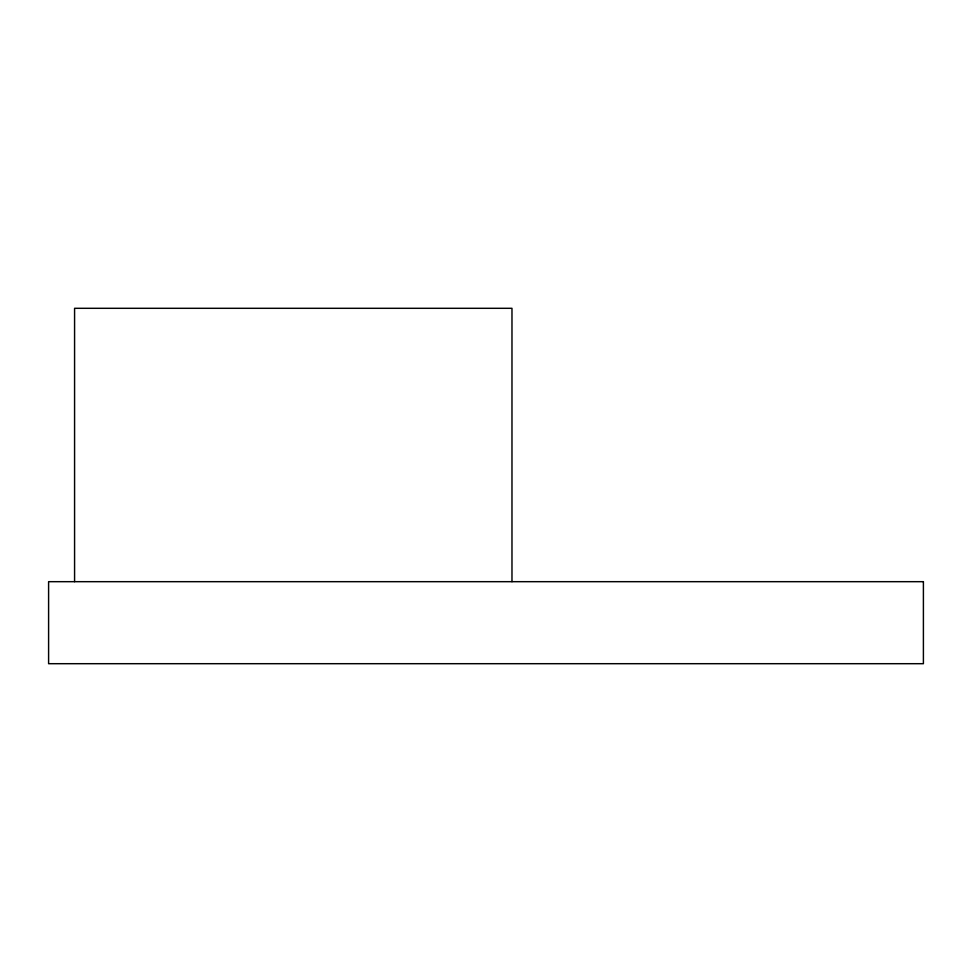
<?xml version="1.0" encoding="UTF-8"?>
<svg xmlns="http://www.w3.org/2000/svg" width="972" height="972" viewBox="0 0 972 972"><rect width="100%" height="100%" fill="white"/><g stroke="black" fill="none" stroke-linecap="round" stroke-linejoin="round"><path stroke-width="1.46" d="M511.977 581.681L511.977 308.306L74.577 308.306L74.577 581.681M923.4 581.681L48.6 581.681L48.6 663.694L923.4 663.694L923.4 581.681"/></g></svg>
